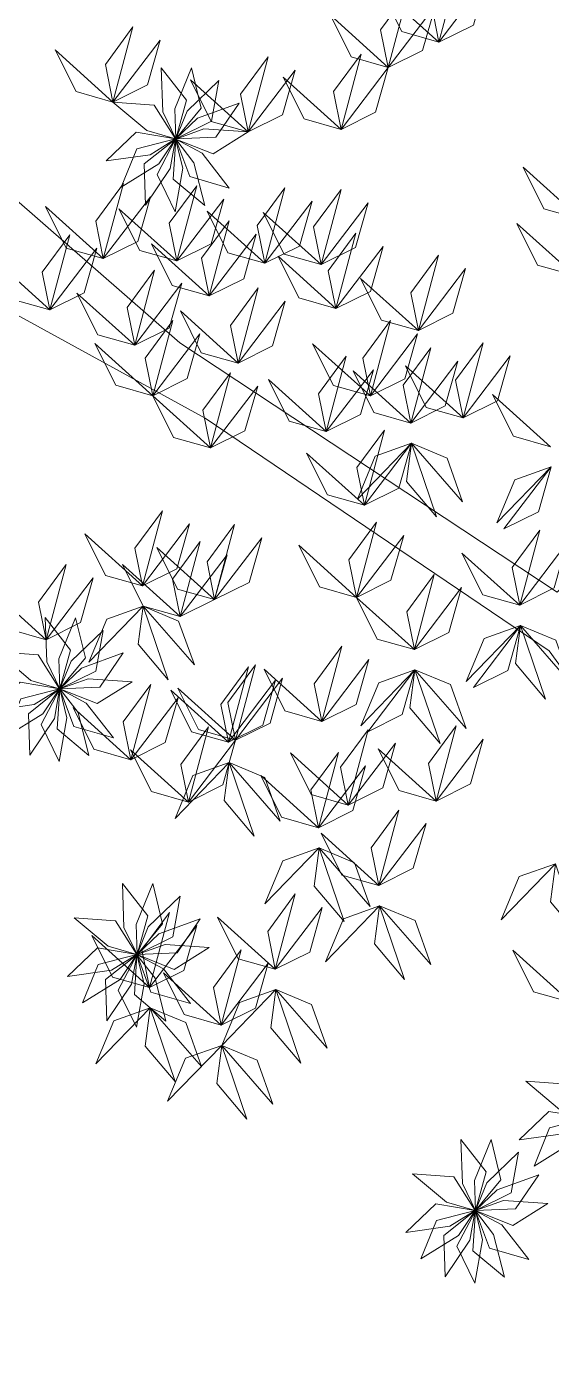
# Model space of a CAD drawing. Header units: inches. Extents: x 15 to 22798, y 21 to 21519.
# Drawn here: x 14806.1 to 14846.6, y 12219.7 to 12322.5 of the extents above; entities that cross this region are included whole.
import ezdxf

# ---------------------------------------------------------------- set-up
doc = ezdxf.new("R2010")
doc.units = ezdxf.units.IN
doc.header["$MEASUREMENT"] = 0
doc.layers.add('ARREDAMENTO', color=8, linetype='Continuous', lineweight=13)

msp = doc.modelspace()

# ---------------------------------------------------------------- linework, layer by layer
at = {"layer": 'ARREDAMENTO', "lineweight": 0}
for points in [[(14837.89, 12321.29), (14837.31, 12324.19), (14839.43, 12327.08), (14837.89, 12321.29)], [(14837.89, 12321.29), (14840.55, 12322.61), (14841.52, 12326.06), (14837.89, 12321.29)], [(14833.98, 12319.34), (14833.4, 12322.25), (14835.53, 12325.14), (14833.98, 12319.34)], [(14837.89, 12321.29), (14835.04, 12322.1), (14833.44, 12325.31), (14837.89, 12321.29)], [(14833.98, 12319.34), (14836.64, 12320.66), (14837.62, 12324.12), (14833.98, 12319.34)], [(14833.98, 12319.34), (14831.13, 12320.15), (14829.53, 12323.36), (14833.98, 12319.34)], [(14812.78, 12316.67), (14812.19, 12319.58), (14814.32, 12322.47), (14812.78, 12316.67)], [(14812.78, 12316.67), (14809.93, 12317.48), (14808.33, 12320.69), (14812.78, 12316.67)], [(14812.78, 12316.67), (14815.43, 12317.99), (14816.41, 12321.44), (14812.78, 12316.67)], [(14823.19, 12314.37), (14822.6, 12317.27), (14824.73, 12320.16), (14823.19, 12314.37)], [(14830.35, 12314.57), (14829.77, 12317.48), (14831.9, 12320.37), (14830.35, 12314.57)], [(14816.49, 12319.32), (14816.61, 12315.91), (14817.61, 12313.84), (14818.44, 12316.81), (14816.49, 12319.32)], [(14818.82, 12319.3), (14817.54, 12316.14), (14817.61, 12313.83), (14819.58, 12316.21), (14818.82, 12319.3)], [(14823.19, 12314.37), (14825.84, 12315.69), (14826.82, 12319.14), (14823.19, 12314.37)], [(14830.35, 12314.57), (14827.5, 12315.38), (14825.9, 12318.59), (14830.35, 12314.57)], [(14830.35, 12314.57), (14833.01, 12315.89), (14833.98, 12319.34), (14830.35, 12314.57)], [(14820.94, 12318.34), (14818.49, 12315.97), (14817.62, 12313.83), (14820.38, 12315.2), (14820.94, 12318.34)], [(14823.19, 12314.37), (14820.34, 12315.17), (14818.74, 12318.39), (14823.19, 12314.37)], [(14812.78, 12316.67), (14815.39, 12314.48), (14817.6, 12313.84), (14815.95, 12316.44), (14812.78, 12316.67)], [(14822.49, 12316.59), (14819.28, 12315.42), (14817.62, 12313.83), (14820.7, 12313.96), (14822.49, 12316.59)], [(14823.19, 12314.37), (14819.79, 12314.61), (14817.62, 12313.82), (14820.49, 12312.69), (14823.19, 12314.37)], [(14812.26, 12312.14), (14815.64, 12312.61), (14817.6, 12313.83), (14814.56, 12314.34), (14812.26, 12312.14)], [(14813.41, 12310.11), (14816.3, 12311.92), (14817.6, 12313.83), (14814.61, 12313.06), (14813.41, 12310.11)], [(14815.29, 12308.73), (14817.19, 12311.55), (14817.6, 12313.82), (14815.18, 12311.91), (14815.29, 12308.73)], [(14817.56, 12308.22), (14818.16, 12311.58), (14817.6, 12313.82), (14816.18, 12311.09), (14817.56, 12308.22)], [(14819.85, 12308.69), (14819.02, 12312), (14817.61, 12313.82), (14817.41, 12310.74), (14819.85, 12308.69)], [(14821.74, 12310.04), (14819.65, 12312.73), (14817.61, 12313.82), (14818.69, 12310.93), (14821.74, 12310.04)], [(14848.84, 12307.64), (14845.98, 12308.45), (14844.38, 12311.66), (14848.84, 12307.64)], [(14812.03, 12304.6), (14811.45, 12307.5), (14813.58, 12310.39), (14812.03, 12304.6)], [(14812.03, 12304.6), (14814.69, 12305.92), (14815.67, 12309.37), (14812.03, 12304.6)], [(14817.69, 12304.42), (14817.1, 12307.33), (14819.23, 12310.22), (14817.69, 12304.42)], [(14824.49, 12304.25), (14823.9, 12307.16), (14826.03, 12310.05), (14824.49, 12304.25)], [(14828.81, 12304.14), (14828.23, 12307.05), (14830.36, 12309.94), (14828.81, 12304.14)], [(14812.03, 12304.6), (14809.18, 12305.4), (14807.58, 12308.62), (14812.03, 12304.6)], [(14817.69, 12304.42), (14814.84, 12305.23), (14813.24, 12308.44), (14817.69, 12304.42)], [(14817.69, 12304.42), (14820.34, 12305.74), (14821.32, 12309.19), (14817.69, 12304.42)], [(14824.49, 12304.25), (14821.64, 12305.06), (14820.04, 12308.27), (14824.49, 12304.25)], [(14824.49, 12304.25), (14827.14, 12305.57), (14828.12, 12309.02), (14824.49, 12304.25)], [(14828.81, 12304.14), (14831.47, 12305.46), (14832.44, 12308.91), (14828.81, 12304.14)], [(14820.19, 12301.73), (14819.61, 12304.63), (14821.73, 12307.52), (14820.19, 12301.73)], [(14828.81, 12304.14), (14825.96, 12304.95), (14824.36, 12308.16), (14828.81, 12304.14)], [(14848.36, 12303.29), (14845.5, 12304.1), (14843.9, 12307.31), (14848.36, 12303.29)], [(14807.91, 12300.65), (14807.33, 12303.55), (14809.46, 12306.44), (14807.91, 12300.65)], [(14820.19, 12301.73), (14822.85, 12303.05), (14823.82, 12306.5), (14820.19, 12301.73)], [(14829.95, 12300.76), (14829.37, 12303.67), (14831.5, 12306.56), (14829.95, 12300.76)], [(14807.91, 12300.65), (14810.57, 12301.97), (14811.54, 12305.42), (14807.91, 12300.65)], [(14820.19, 12301.73), (14817.34, 12302.53), (14815.74, 12305.75), (14820.19, 12301.73)], [(14829.95, 12300.76), (14832.61, 12302.08), (14833.59, 12305.53), (14829.95, 12300.76)], [(14807.91, 12300.65), (14805.06, 12301.45), (14803.46, 12304.67), (14807.91, 12300.65)], [(14829.95, 12300.76), (14827.1, 12301.57), (14825.5, 12304.78), (14829.95, 12300.76)], [(14836.32, 12299.07), (14835.73, 12301.97), (14837.86, 12304.86), (14836.32, 12299.07)], [(14814.45, 12297.92), (14813.87, 12300.83), (14815.99, 12303.72), (14814.45, 12297.92)], [(14814.45, 12297.92), (14813.87, 12300.83), (14815.99, 12303.72), (14814.45, 12297.92)], [(14836.32, 12299.07), (14838.97, 12300.39), (14839.95, 12303.84), (14836.32, 12299.07)], [(14814.45, 12297.92), (14817.1, 12299.25), (14818.08, 12302.7), (14814.45, 12297.92)], [(14814.45, 12297.92), (14817.1, 12299.25), (14818.08, 12302.7), (14814.45, 12297.92)], [(14822.42, 12296.55), (14821.84, 12299.45), (14823.97, 12302.34), (14822.42, 12296.55)], [(14836.32, 12299.07), (14833.46, 12299.87), (14831.86, 12303.08), (14836.32, 12299.07)], [(14814.45, 12297.92), (14811.6, 12298.73), (14810, 12301.94), (14814.45, 12297.92)], [(14814.45, 12297.92), (14811.6, 12298.73), (14810, 12301.94), (14814.45, 12297.92)], [(14822.42, 12296.55), (14825.08, 12297.87), (14826.05, 12301.32), (14822.42, 12296.55)], [(14822.42, 12296.55), (14819.57, 12297.35), (14817.97, 12300.57), (14822.42, 12296.55)], [(14815.85, 12294.03), (14815.26, 12296.93), (14817.39, 12299.82), (14815.85, 12294.03)], [(14832.61, 12294.02), (14832.02, 12296.93), (14834.15, 12299.82), (14832.61, 12294.02)], [(14815.85, 12294.03), (14812.99, 12294.84), (14811.39, 12298.05), (14815.85, 12294.03)], [(14815.85, 12294.03), (14818.5, 12295.35), (14819.48, 12298.8), (14815.85, 12294.03)], [(14832.61, 12294.02), (14829.76, 12294.83), (14828.16, 12298.04), (14832.61, 12294.02)], [(14832.61, 12294.02), (14835.26, 12295.34), (14836.24, 12298.8), (14832.61, 12294.02)], [(14839.76, 12292.32), (14839.17, 12295.23), (14841.3, 12298.12), (14839.76, 12292.32)], [(14829.21, 12291.27), (14828.62, 12294.18), (14830.75, 12297.07), (14829.21, 12291.27)], [(14835.73, 12291.93), (14835.14, 12294.84), (14837.27, 12297.73), (14835.73, 12291.93)], [(14839.76, 12292.32), (14842.41, 12293.64), (14843.39, 12297.1), (14839.76, 12292.32)], [(14829.21, 12291.27), (14831.86, 12292.59), (14832.84, 12296.04), (14829.21, 12291.27)], [(14835.73, 12291.93), (14832.88, 12292.74), (14831.28, 12295.95), (14835.73, 12291.93)], [(14839.76, 12292.32), (14836.91, 12293.13), (14835.31, 12296.34), (14839.76, 12292.32)], [(14835.73, 12291.93), (14838.38, 12293.26), (14839.36, 12296.71), (14835.73, 12291.93)], [(14820.3, 12290.01), (14819.71, 12292.92), (14821.84, 12295.81), (14820.3, 12290.01)], [(14829.21, 12291.27), (14826.36, 12292.08), (14824.76, 12295.29), (14829.21, 12291.27)], [(14820.3, 12290.01), (14817.45, 12290.82), (14815.85, 12294.03), (14820.3, 12290.01)], [(14820.3, 12290.01), (14822.95, 12291.33), (14823.93, 12294.78), (14820.3, 12290.01)], [(14846.48, 12290.1), (14843.63, 12290.91), (14842.03, 12294.12), (14846.48, 12290.1)], [(14832.15, 12285.59), (14831.57, 12288.5), (14833.69, 12291.39), (14832.15, 12285.59)], [(14835.78, 12290.37), (14832.99, 12289.37), (14831.61, 12286.06), (14835.78, 12290.37)], [(14832.15, 12285.59), (14834.8, 12286.91), (14835.78, 12290.37), (14832.15, 12285.59)], [(14832.15, 12285.59), (14834.8, 12286.91), (14835.78, 12290.37), (14832.15, 12285.59)], [(14835.78, 12290.37), (14835.39, 12287.43), (14837.71, 12284.69), (14835.78, 12290.37)], [(14835.78, 12290.37), (14838.52, 12289.23), (14839.72, 12285.85), (14835.78, 12290.37)], [(14832.15, 12285.59), (14829.3, 12286.4), (14827.7, 12289.61), (14832.15, 12285.59)], [(14846.53, 12288.54), (14843.74, 12287.54), (14842.36, 12284.23), (14846.53, 12288.54)], [(14842.9, 12283.76), (14845.56, 12285.08), (14846.53, 12288.54), (14842.9, 12283.76)], [(14815.05, 12279.37), (14814.47, 12282.28), (14816.6, 12285.17), (14815.05, 12279.37)], [(14815.05, 12279.37), (14817.71, 12280.69), (14818.68, 12284.15), (14815.05, 12279.37)], [(14820.61, 12278.32), (14820.03, 12281.22), (14822.15, 12284.11), (14820.61, 12278.32)], [(14831.54, 12278.49), (14830.96, 12281.39), (14833.09, 12284.28), (14831.54, 12278.49)], [(14844.12, 12277.88), (14843.54, 12280.79), (14845.67, 12283.68), (14844.12, 12277.88)], [(14815.05, 12279.37), (14812.2, 12280.18), (14810.6, 12283.39), (14815.05, 12279.37)], [(14817.96, 12277), (14817.37, 12279.9), (14819.5, 12282.79), (14817.96, 12277)], [(14820.61, 12278.32), (14823.27, 12279.64), (14824.24, 12283.09), (14820.61, 12278.32)], [(14831.54, 12278.49), (14834.2, 12279.81), (14835.18, 12283.26), (14831.54, 12278.49)], [(14844.12, 12277.88), (14846.78, 12279.21), (14847.76, 12282.66), (14844.12, 12277.88)], [(14820.61, 12278.32), (14817.76, 12279.13), (14816.16, 12282.34), (14820.61, 12278.32)], [(14817.96, 12277), (14820.61, 12278.32), (14821.59, 12281.77), (14817.96, 12277)], [(14831.54, 12278.49), (14828.69, 12279.29), (14827.09, 12282.51), (14831.54, 12278.49)], [(14844.12, 12277.88), (14841.27, 12278.69), (14839.67, 12281.9), (14844.12, 12277.88)], [(14807.62, 12275.22), (14807.03, 12278.13), (14809.16, 12281.02), (14807.62, 12275.22)], [(14817.96, 12277), (14815.1, 12277.8), (14813.51, 12281.02), (14817.96, 12277)], [(14807.62, 12275.22), (14810.27, 12276.54), (14811.25, 12280), (14807.62, 12275.22)], [(14836, 12274.47), (14835.41, 12277.37), (14837.54, 12280.26), (14836, 12274.47)], [(14807.62, 12275.22), (14804.77, 12276.03), (14803.17, 12279.24), (14807.62, 12275.22)], [(14836, 12274.47), (14833.14, 12275.27), (14831.54, 12278.49), (14836, 12274.47)], [(14836, 12274.47), (14838.65, 12275.79), (14839.63, 12279.24), (14836, 12274.47)], [(14815.1, 12277.8), (14812.31, 12276.81), (14810.93, 12273.5), (14815.1, 12277.8)], [(14815.1, 12277.8), (14814.72, 12274.87), (14817.03, 12272.12), (14815.1, 12277.8)], [(14815.1, 12277.8), (14817.84, 12276.66), (14819.05, 12273.28), (14815.1, 12277.8)], [(14807.56, 12276.93), (14807.68, 12273.52), (14808.68, 12271.44), (14809.51, 12274.41), (14807.56, 12276.93)], [(14809.89, 12276.91), (14808.61, 12273.75), (14808.69, 12271.44), (14810.65, 12273.82), (14809.89, 12276.91)], [(14812.01, 12275.94), (14809.56, 12273.57), (14808.69, 12271.44), (14811.45, 12272.81), (14812.01, 12275.94)], [(14844.18, 12276.32), (14841.38, 12275.32), (14840, 12272.01), (14844.18, 12276.32)], [(14840.55, 12271.54), (14843.2, 12272.86), (14844.18, 12276.32), (14840.55, 12271.54)], [(14844.18, 12276.32), (14843.79, 12273.38), (14846.1, 12270.64), (14844.18, 12276.32)], [(14844.18, 12276.32), (14846.91, 12275.18), (14848.12, 12271.8), (14844.18, 12276.32)], [(14828.87, 12268.92), (14828.28, 12271.83), (14830.41, 12274.72), (14828.87, 12268.92)], [(14803.85, 12274.28), (14806.46, 12272.09), (14808.67, 12271.44), (14807.02, 12274.05), (14803.85, 12274.28)], [(14813.56, 12274.2), (14810.35, 12273.03), (14808.69, 12271.44), (14811.77, 12271.56), (14813.56, 12274.2)], [(14822.22, 12267.48), (14821.64, 12270.39), (14823.76, 12273.28), (14822.22, 12267.48)], [(14828.87, 12268.92), (14831.52, 12270.24), (14832.5, 12273.69), (14828.87, 12268.92)], [(14821.68, 12267.32), (14821.1, 12270.23), (14823.22, 12273.12), (14821.68, 12267.32)], [(14822.22, 12267.48), (14824.88, 12268.8), (14825.85, 12272.26), (14822.22, 12267.48)], [(14828.87, 12268.92), (14826.01, 12269.73), (14824.42, 12272.94), (14828.87, 12268.92)], [(14836.05, 12272.9), (14833.26, 12271.91), (14831.88, 12268.59), (14836.05, 12272.9)], [(14832.42, 12268.13), (14835.07, 12269.45), (14836.05, 12272.9), (14832.42, 12268.13)], [(14836.05, 12272.9), (14835.66, 12269.96), (14837.98, 12267.22), (14836.05, 12272.9)], [(14836.05, 12272.9), (14838.79, 12271.76), (14839.99, 12268.38), (14836.05, 12272.9)], [(14803.34, 12269.75), (14806.71, 12270.22), (14808.67, 12271.44), (14805.63, 12271.95), (14803.34, 12269.75)], [(14804.48, 12267.72), (14807.37, 12269.52), (14808.67, 12271.43), (14805.68, 12270.67), (14804.48, 12267.72)], [(14806.36, 12266.33), (14808.26, 12269.16), (14808.67, 12271.43), (14806.26, 12269.51), (14806.36, 12266.33)], [(14808.63, 12265.83), (14809.23, 12269.19), (14808.68, 12271.43), (14807.25, 12268.69), (14808.63, 12265.83)], [(14810.92, 12266.3), (14810.09, 12269.6), (14808.68, 12271.43), (14808.49, 12268.35), (14810.92, 12266.3)], [(14812.81, 12267.65), (14810.72, 12270.34), (14808.68, 12271.43), (14809.76, 12268.54), (14812.81, 12267.65)], [(14814.26, 12271.98), (14810.86, 12272.21), (14808.69, 12271.43), (14811.56, 12270.3), (14814.26, 12271.98)], [(14814.15, 12265.97), (14813.57, 12268.88), (14815.7, 12271.77), (14814.15, 12265.97)], [(14821.68, 12267.32), (14818.83, 12268.13), (14817.23, 12271.34), (14821.68, 12267.32)], [(14822.22, 12267.48), (14819.37, 12268.29), (14817.77, 12271.5), (14822.22, 12267.48)], [(14821.68, 12267.32), (14824.33, 12268.64), (14825.31, 12272.1), (14821.68, 12267.32)], [(14814.15, 12265.97), (14816.81, 12267.29), (14817.79, 12270.75), (14814.15, 12265.97)], [(14814.15, 12265.97), (14811.3, 12266.78), (14809.7, 12269.99), (14814.15, 12265.97)], [(14818.59, 12262.71), (14818.01, 12265.61), (14820.13, 12268.5), (14818.59, 12262.71)], [(14830.91, 12262.48), (14830.32, 12265.39), (14832.45, 12268.28), (14830.91, 12262.48)], [(14837.68, 12262.78), (14837.09, 12265.69), (14839.22, 12268.58), (14837.68, 12262.78)], [(14818.59, 12262.71), (14821.24, 12264.03), (14822.22, 12267.48), (14818.59, 12262.71)], [(14830.91, 12262.48), (14833.56, 12263.8), (14834.54, 12267.25), (14830.91, 12262.48)], [(14837.68, 12262.78), (14840.33, 12264.1), (14841.31, 12267.55), (14837.68, 12262.78)], [(14818.59, 12262.71), (14815.74, 12263.51), (14814.14, 12266.73), (14818.59, 12262.71)], [(14830.91, 12262.48), (14828.05, 12263.29), (14826.45, 12266.5), (14830.91, 12262.48)], [(14828.61, 12260.73), (14828.03, 12263.64), (14830.15, 12266.53), (14828.61, 12260.73)], [(14837.68, 12262.78), (14834.82, 12263.59), (14833.22, 12266.8), (14837.68, 12262.78)], [(14821.73, 12265.76), (14818.94, 12264.76), (14817.56, 12261.45), (14821.73, 12265.76)], [(14821.73, 12265.76), (14821.34, 12262.82), (14823.66, 12260.08), (14821.73, 12265.76)], [(14821.73, 12265.76), (14824.47, 12264.61), (14825.67, 12261.23), (14821.73, 12265.76)], [(14828.61, 12260.73), (14831.26, 12262.05), (14832.24, 12265.51), (14828.61, 12260.73)], [(14828.61, 12260.73), (14825.76, 12261.54), (14824.16, 12264.75), (14828.61, 12260.73)], [(14833.27, 12256.28), (14832.68, 12259.18), (14834.81, 12262.07), (14833.27, 12256.28)], [(14833.27, 12256.28), (14835.92, 12257.6), (14836.9, 12261.05), (14833.27, 12256.28)], [(14833.27, 12256.28), (14830.42, 12257.08), (14828.82, 12260.3), (14833.27, 12256.28)], [(14828.66, 12259.17), (14825.87, 12258.17), (14824.49, 12254.86), (14828.66, 12259.17)], [(14828.66, 12259.17), (14828.27, 12256.23), (14830.59, 12253.49), (14828.66, 12259.17)], [(14828.66, 12259.17), (14831.4, 12258.03), (14832.6, 12254.65), (14828.66, 12259.17)], [(14846.87, 12257.95), (14844.08, 12256.96), (14842.7, 12253.64), (14846.87, 12257.95)], [(14846.87, 12257.95), (14846.48, 12255.01), (14848.8, 12252.27), (14846.87, 12257.95)], [(14813.5, 12256.44), (14813.62, 12253.03), (14814.63, 12250.96), (14815.46, 12253.93), (14813.5, 12256.44)], [(14815.84, 12256.42), (14814.56, 12253.26), (14814.63, 12250.96), (14816.6, 12253.33), (14815.84, 12256.42)], [(14817.96, 12255.46), (14815.5, 12253.09), (14814.63, 12250.95), (14817.4, 12252.32), (14817.96, 12255.46)], [(14825.28, 12249.82), (14824.7, 12252.73), (14826.82, 12255.62), (14825.28, 12249.82)], [(14809.79, 12253.79), (14812.41, 12251.6), (14814.62, 12250.96), (14812.97, 12253.56), (14809.79, 12253.79)], [(14815.59, 12248.4), (14815.01, 12251.31), (14817.14, 12254.2), (14815.59, 12248.4)], [(14825.28, 12249.82), (14822.43, 12250.63), (14820.83, 12253.84), (14825.28, 12249.82)], [(14825.28, 12249.82), (14827.94, 12251.14), (14828.91, 12254.59), (14825.28, 12249.82)], [(14833.32, 12254.71), (14830.53, 12253.71), (14829.15, 12250.4), (14833.32, 12254.71)], [(14833.32, 12254.71), (14832.93, 12251.77), (14835.25, 12249.03), (14833.32, 12254.71)], [(14833.32, 12254.71), (14836.06, 12253.57), (14837.26, 12250.19), (14833.32, 12254.71)], [(14819.5, 12253.71), (14816.3, 12252.55), (14814.63, 12250.95), (14817.72, 12251.08), (14819.5, 12253.71)], [(14815.59, 12248.4), (14818.25, 12249.72), (14819.23, 12253.18), (14815.59, 12248.4)], [(14815.59, 12248.4), (14812.74, 12249.21), (14811.14, 12252.42), (14815.59, 12248.4)], [(14820.2, 12251.49), (14816.8, 12251.73), (14814.63, 12250.95), (14817.5, 12249.81), (14820.2, 12251.49)], [(14809.28, 12249.26), (14812.66, 12249.74), (14814.62, 12250.95), (14811.58, 12251.47), (14809.28, 12249.26)], [(14810.43, 12247.23), (14813.32, 12249.04), (14814.62, 12250.95), (14811.63, 12250.18), (14810.43, 12247.23)], [(14812.3, 12245.85), (14814.21, 12248.67), (14814.62, 12250.94), (14812.2, 12249.03), (14812.3, 12245.85)], [(14814.58, 12245.34), (14815.17, 12248.7), (14814.62, 12250.94), (14813.19, 12248.21), (14814.58, 12245.34)], [(14816.86, 12245.81), (14816.04, 12249.12), (14814.62, 12250.94), (14814.43, 12247.86), (14816.86, 12245.81)], [(14818.76, 12247.17), (14816.66, 12249.85), (14814.63, 12250.94), (14815.7, 12248.05), (14818.76, 12247.17)], [(14821.11, 12245.51), (14820.52, 12248.42), (14822.65, 12251.31), (14821.11, 12245.51)], [(14848.03, 12247.28), (14845.18, 12248.08), (14843.58, 12251.3), (14848.03, 12247.28)], [(14821.11, 12245.51), (14823.76, 12246.83), (14824.74, 12250.29), (14821.11, 12245.51)], [(14821.11, 12245.51), (14818.26, 12246.32), (14816.66, 12249.53), (14821.11, 12245.51)], [(14825.33, 12248.25), (14822.54, 12247.26), (14821.16, 12243.95), (14825.33, 12248.25)], [(14825.33, 12248.25), (14824.95, 12245.31), (14827.26, 12242.57), (14825.33, 12248.25)], [(14825.33, 12248.25), (14828.07, 12247.11), (14829.28, 12243.73), (14825.33, 12248.25)], [(14815.65, 12246.84), (14812.85, 12245.84), (14811.47, 12242.53), (14815.65, 12246.84)], [(14815.65, 12246.84), (14815.26, 12243.9), (14817.57, 12241.16), (14815.65, 12246.84)], [(14815.65, 12246.84), (14818.38, 12245.7), (14819.59, 12242.32), (14815.65, 12246.84)], [(14821.16, 12243.95), (14818.37, 12242.95), (14816.99, 12239.64), (14821.16, 12243.95)], [(14821.16, 12243.95), (14820.77, 12241.01), (14823.09, 12238.27), (14821.16, 12243.95)], [(14821.16, 12243.95), (14823.9, 12242.8), (14825.1, 12239.42), (14821.16, 12243.95)], [(14844.58, 12241.19), (14847.19, 12239), (14849.41, 12238.36), (14847.75, 12240.96), (14844.58, 12241.19)], [(14844.07, 12236.66), (14847.44, 12237.13), (14849.4, 12238.35), (14846.36, 12238.86), (14844.07, 12236.66)], [(14845.22, 12234.63), (14848.11, 12236.44), (14849.4, 12238.35), (14846.41, 12237.58), (14845.22, 12234.63)], [(14839.58, 12236.7), (14839.7, 12233.3), (14840.7, 12231.22), (14841.53, 12234.19), (14839.58, 12236.7)], [(14841.91, 12236.68), (14840.63, 12233.52), (14840.7, 12231.22), (14842.67, 12233.59), (14841.91, 12236.68)], [(14844.03, 12235.72), (14841.58, 12233.35), (14840.71, 12231.22), (14843.47, 12232.59), (14844.03, 12235.72)], [(14835.87, 12234.05), (14838.48, 12231.86), (14840.69, 12231.22), (14839.04, 12233.82), (14835.87, 12234.05)], [(14845.58, 12233.97), (14842.37, 12232.81), (14840.71, 12231.21), (14843.79, 12231.34), (14845.58, 12233.97)], [(14835.35, 12229.52), (14838.73, 12230), (14840.69, 12231.21), (14837.65, 12231.73), (14835.35, 12229.52)], [(14836.5, 12227.5), (14839.39, 12229.3), (14840.69, 12231.21), (14837.7, 12230.44), (14836.5, 12227.5)], [(14838.38, 12226.11), (14840.28, 12228.94), (14840.69, 12231.21), (14838.27, 12229.29), (14838.38, 12226.11)], [(14840.65, 12225.61), (14841.25, 12228.96), (14840.7, 12231.2), (14839.27, 12228.47), (14840.65, 12225.61)], [(14842.94, 12226.07), (14842.11, 12229.38), (14840.7, 12231.2), (14840.5, 12228.12), (14842.94, 12226.07)], [(14844.83, 12227.43), (14842.74, 12230.11), (14840.7, 12231.2), (14841.78, 12228.31), (14844.83, 12227.43)], [(14846.28, 12231.75), (14842.88, 12231.99), (14840.71, 12231.21), (14843.58, 12230.07), (14846.28, 12231.75)]]:
    msp.add_lwpolyline(points, dxfattribs=at)
at = {"layer": 'ARREDAMENTO', "linetype": 'Continuous', "lineweight": 0}
msp.add_lwpolyline([(14789.51, 12308.96), (14819.88, 12292.31), (14846.39, 12274.36), (14864.54, 12249.29), (14875.61, 12219.67), (14869.69, 12249.95), (14852.83, 12274.39), (14869.53, 12291.86), (14892.12, 12285.5), (14911.61, 12246.89), (14896, 12283.58), (14912.76, 12284.93), (14926.96, 12281.12), (14943.74, 12276.03), (14923.72, 12284.33), (14902.42, 12290.05), (14886.94, 12291.28), (14867.56, 12300.88), (14847.01, 12278.88), (14817.93, 12298.11), (14796.58, 12316.73)], dxfattribs=at)

doc.saveas('drawing.dxf')
